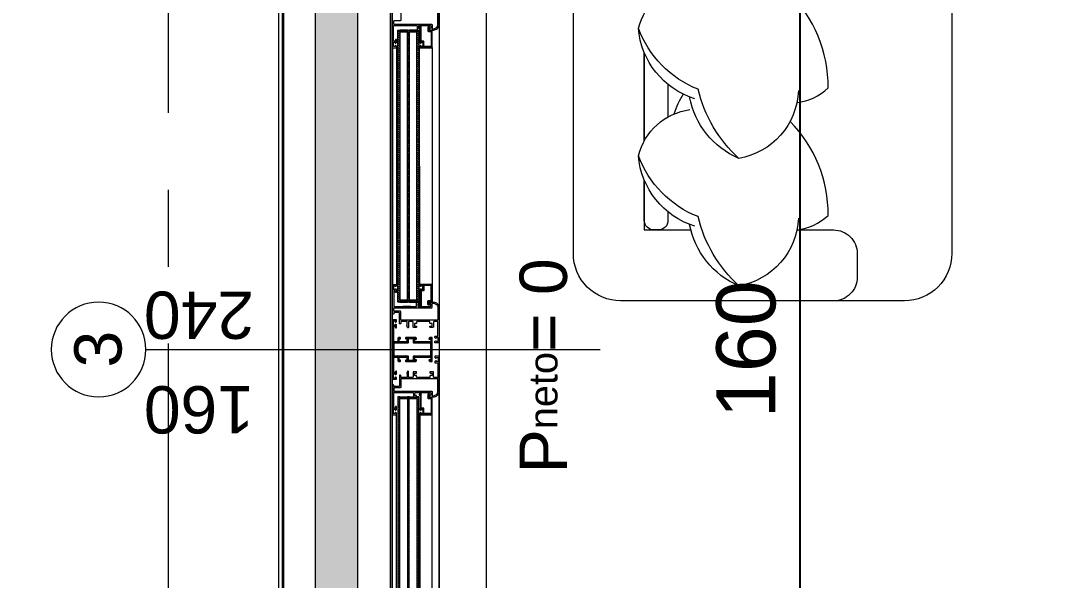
# Model space of a CAD drawing. Header units: centimetres. Extents: x 111832 to 117233, y -55119 to -48329.
# Drawn here: x 113893.1 to 114113, y -53031.1 to -52912.9 of the extents above; entities that cross this region are included whole.
import ezdxf

# ---------------------------------------------------------------- set-up
doc = ezdxf.new("R2010")
doc.units = ezdxf.units.CM
doc.header["$LTSCALE"] = 50
doc.header["$MEASUREMENT"] = 0
doc.linetypes.add('AXES', pattern=[2, 1.25, -0.25, 0.25, -0.25])
doc.linetypes.add('CACHE', pattern=[0.375, 0.25, -0.125])
doc.layers.get('0').update_dxf_attribs({"color": 8})
doc.layers.add('AXES', color=10, linetype='AXES')
doc.layers.add('COTE 50ème', color=1, linetype='Continuous')
for name, color, linetype, lineweight in [('CONSOLE ISOL.', 214, 'Continuous', 15), ('ISOLATION', 252, 'Continuous', 0), ('MACONNERIE COUPE', 7, 'Continuous', 30), ('mobilimi', 8, 'Continuous', 9), ('WD_Corner', 154, 'Continuous', 5), ('WINDOWS', 21, 'Continuous', 5)]:
    doc.layers.add(name, color=color, linetype=linetype, lineweight=lineweight)
doc.styles.add('GENERATED_STYLE_1', font='arial.ttf')
doc.styles.add('RS_TXT_50', font='arial.ttf', dxfattribs={"height": 12.5})
doc.dimstyles.new('RS_50CM_LINEAIRE', dxfattribs={"dimscale": 5, "dimtxt": 12.5, "dimasz": 1.5, "dimexe": 1, "dimexo": 2.5, "dimgap": 1, "dimtad": 1, "dimdec": 1, "dimrnd": 0.5, "dimdsep": 46, "dimtxsty": 'RS_TXT_50', "dimblk1": 'ARCHTICK', "dimblk2": 'ARCHTICK', "dimsah": 1, "dimcen": 2.5, "dimdle": 1, "dimclrt": 4, "dimadec": 0, "dimazin": 2, "dimtfac": 1, "dimtdec": 1, "dimtix": 1, "dimtmove": 2, "dimatfit": 3, "dimfxl": 1, "dimtolj": 1, "dimtzin": 0, "dimarcsym": 0})
pattern_1 = [(135, (-46708.70849, -43842.58123), (-0.08838834765, -0.08838834765), [])]
pattern_2 = [(135, (-46708.9128, -43842.58123), (-0.2209708691, -0.2209708691), [])]

# ---------------------------------------------------------------- blocks, each defined once
blk = doc.blocks.new('A$C7560ca7f')
at = {"layer": 'AXES', "lineweight": 5, "ltscale": 1.3}
blk.add_line((-30, -4150), (-30, -1058.41), dxfattribs=at)
blk = doc.blocks.new('DRITARE POS 3')
at = {"layer": 'WINDOWS'}
h = blk.add_hatch(dxfattribs=at)
h.set_pattern_fill('ANSI31', color=140, scale=2.5, angle=450)
h.set_pattern_definition(pattern_2)
h.paths.add_polyline_path([(-8.71, -70.07), (-8.71, -12.58), (-8.31, -12.58), (-8.31, -70.07)])
h.paths.add_polyline_path([(-6.71, -70.07), (-6.71, -12.58), (-6.31, -12.58), (-6.31, -70.07)])
h.paths.add_polyline_path([(-4.71, -70.07), (-4.71, -12.58), (-4.31, -12.58), (-4.31, -70.07)])
at = {"layer": 'WINDOWS', "transparency": 33554559}
h = blk.add_hatch(dxfattribs=at)
h.set_pattern_fill('ANSI31', color=140, angle=450)
h.set_pattern_definition([(135, (-46708.90849, -43825.58123), (-0.08838834765, -0.08838834765), [])])
h.paths.add_polyline_path([(-6.71, -12.58), (-8.31, -12.58), (-8.31, -12.98), (-6.71, -12.98)])
h.paths.add_polyline_path([(-4.71, -12.58), (-6.31, -12.58), (-6.31, -12.98), (-4.71, -12.98)])
h.paths.add_polyline_path([(-6.71, -69.67), (-8.31, -69.67), (-8.31, -70.07), (-6.71, -70.07)])
h.paths.add_polyline_path([(-4.71, -69.67), (-6.31, -69.67), (-6.31, -70.07), (-4.71, -70.07)])
h = blk.add_hatch(dxfattribs=at)
h.set_pattern_fill('ANSI31', color=256, angle=450)
h.set_pattern_definition([(135, (-46708.71279, -43842.46996), (-0.08838834765, -0.08838834765), [])])
h.paths.add_polyline_path([(-1.74, -12.58), (-1.74, -12.64), (-2.09, -12.64, -0.414214), (-2.15, -12.58), (-2.15, -12.21, -0.247394), (-2.13, -12.16, 1.657435), (-2.37, -12.03), (-2.37, -12.77, 0.414214), (-2.28, -12.86), (-1.81, -12.86, -0.414214), (-1.72, -12.95), (-1.72, -16, -0.414214), (-1.81, -16.09), (-3.16, -16.09, -0.414214), (-3.22, -16.03), (-3.22, -15.03, 0.414214), (-3.31, -14.93), (-3.76, -14.93, -0.414214), (-3.82, -14.88), (-3.82, -11.74, 0.737396), (-3.99, -11.69), (-4.23, -12.04, 0.603122), (-4.15, -12.19), (-4.08, -12.19, -0.414214), (-4.02, -12.25), (-4.02, -14.93), (-4.06, -14.93, 0.414214), (-4.12, -14.99), (-4.12, -15.19, 0.250765), (-4.09, -15.24), (-3.92, -15.37, 0.599022), (-3.84, -15.33), (-3.84, -15.25, -0.414214), (-3.78, -15.19), (-3.52, -15.19, -0.414214), (-3.46, -15.25), (-3.46, -16, -0.414214), (-3.52, -16.05), (-3.78, -16.05, -0.414214), (-3.84, -16), (-3.84, -15.92, 0.599022), (-3.92, -15.88), (-4.09, -16.01, 0.250765), (-4.12, -16.05), (-4.12, -16.26, 0.414214), (-4.06, -16.31), (-1.55, -16.31, 0.414214), (-1.5, -16.26), (-1.5, -12.64), (-1.5, -12.58)])
h = blk.add_hatch(dxfattribs=at)
h.set_pattern_fill('ANSI31', color=256, angle=450)
h.set_pattern_definition(pattern_1)
h.paths.add_polyline_path([(-1.49, -66.39, 0.414214), (-1.55, -66.33), (-4.06, -66.33, 0.414214), (-4.11, -66.39), (-4.11, -66.59, 0.250765), (-4.09, -66.64), (-3.92, -66.77, 0.599022), (-3.83, -66.72), (-3.83, -66.65, -0.414214), (-3.78, -66.59), (-3.51, -66.59, -0.414214), (-3.46, -66.65), (-3.46, -67.39, -0.414214), (-3.51, -67.45), (-3.78, -67.45, -0.414214), (-3.83, -67.39), (-3.83, -67.32, 0.599022), (-3.92, -67.27), (-4.09, -67.4, 0.250765), (-4.11, -67.45), (-4.11, -67.66, 0.414214), (-4.06, -67.71), (-4.02, -67.71), (-4.02, -70.4, -0.414214), (-4.07, -70.46), (-4.15, -70.46, 0.603122), (-4.23, -70.6), (-3.98, -70.96, 0.737396), (-3.81, -70.9), (-3.81, -67.77, -0.414214), (-3.76, -67.71), (-3.31, -67.71, 0.414214), (-3.22, -67.62), (-3.22, -66.61, -0.414214), (-3.16, -66.55), (-1.81, -66.55, -0.414214), (-1.72, -66.65), (-1.72, -69.69, -0.414214), (-1.81, -69.78), (-2.28, -69.78, 0.414214), (-2.37, -69.88), (-2.37, -70.61, 1.657435), (-2.12, -70.48, -0.247394), (-2.15, -70.44), (-2.15, -70.06, -0.414214), (-2.09, -70.01), (-1.74, -70.01), (-1.74, -70.06), (-1.49, -70.06), (-1.49, -70.01)])
at = {"layer": 'WINDOWS'}
h = blk.add_hatch(dxfattribs=at)
h.set_pattern_fill('ANSI31', color=256, angle=450)
h.set_pattern_definition(pattern_1)
h.paths.add_polyline_path([(-9.61, -75.28, -0.414214), (-9.56, -75.22), (-9.26, -75.22, -0.414214), (-9.2, -75.28), (-9.2, -75.49, 1), (-9, -75.49), (-9, -74.96, 0.250765), (-9.02, -74.91), (-9.19, -74.8, 0.599022), (-9.28, -74.85), (-9.28, -74.92, -0.414214), (-9.33, -74.98), (-9.59, -74.98, -0.414214), (-9.65, -74.92), (-9.65, -74.14, -0.414214), (-9.59, -74.08), (-9.33, -74.08, -0.414214), (-9.28, -74.14), (-9.28, -74.25, 0.599022), (-9.19, -74.3), (-9.02, -74.18, 0.250765), (-9, -74.14), (-9, -73.9, 0.414214), (-9.05, -73.84), (-9.84, -73.84, 0.414214), (-9.89, -73.9), (-9.89, -80.11), (-9.89, -86.33, 0.414214), (-9.84, -86.38), (-9.05, -86.38, 0.414214), (-9, -86.33), (-9, -86.08, 0.250765), (-9.02, -86.04), (-9.19, -85.93, 0.599022), (-9.28, -85.97), (-9.28, -86.08, -0.414214), (-9.33, -86.14), (-9.59, -86.14, -0.414214), (-9.65, -86.08), (-9.65, -85.3, -0.414214), (-9.59, -85.24), (-9.33, -85.24, -0.414214), (-9.28, -85.3), (-9.28, -85.38, 0.599022), (-9.19, -85.42), (-9.02, -85.31, 0.250765), (-9, -85.26), (-9, -84.73, 1), (-9.2, -84.73), (-9.2, -84.95, -0.414214), (-9.26, -85), (-9.56, -85, -0.414214), (-9.61, -84.95), (-9.61, -81.77, -0.414214), (-9.56, -81.72), (-8.83, -81.72, -0.414214), (-8.74, -81.81), (-8.74, -82.46, 0.414214), (-8.55, -82.65), (-8.29, -82.65, 0.198912), (-8.25, -82.63), (-8.19, -82.57, 0.198912), (-8.18, -82.53), (-8.18, -82.43, 0.414214), (-8.23, -82.37), (-8.4, -82.37, -0.414214), (-8.46, -82.31), (-8.46, -81.81, -0.414214), (-8.36, -81.72), (-6.91, -81.72, -0.414214), (-6.81, -81.81), (-6.81, -82.31, -0.414214), (-6.87, -82.37), (-7.04, -82.37, 0.414214), (-7.09, -82.43), (-7.09, -82.53, 0.198912), (-7.08, -82.57), (-7.02, -82.63, 0.198912), (-6.98, -82.65), (-4.97, -82.65, 0.198912), (-4.93, -82.63), (-4.78, -82.48, 0.198912), (-4.76, -82.44), (-4.76, -82.37, 0.414214), (-4.82, -82.31), (-5, -82.31, -0.340481), (-5.13, -82.22), (-5.13, -81.81, -0.414214), (-5.04, -81.72), (-1.87, -81.72, -0.414214), (-1.77, -81.81), (-1.77, -82.22, -0.414214), (-1.87, -82.31), (-2.09, -82.31, 0.414214), (-2.15, -82.37), (-2.15, -82.44, 0.198912), (-2.13, -82.48), (-1.98, -82.63, 0.198912), (-1.94, -82.65), (-1.55, -82.65, 0.414214), (-1.49, -82.59), (-1.49, -80.11), (-1.49, -77.63, 0.414214), (-1.55, -77.57), (-1.94, -77.57, 0.198912), (-1.98, -77.59), (-2.13, -77.74, 0.198912), (-2.15, -77.78), (-2.15, -77.85, 0.414214), (-2.09, -77.91), (-1.87, -77.91, -0.414214), (-1.77, -78), (-1.77, -78.41, -0.414214), (-1.87, -78.51), (-5.04, -78.51, -0.414214), (-5.13, -78.41), (-5.13, -78, -0.340481), (-5, -77.91), (-4.82, -77.91, 0.414214), (-4.76, -77.85), (-4.76, -77.78, 0.198912), (-4.78, -77.74), (-4.93, -77.59, 0.198912), (-4.97, -77.57), (-6.98, -77.57, 0.198912), (-7.02, -77.59), (-7.08, -77.65, 0.198912), (-7.09, -77.69), (-7.09, -77.8, 0.414214), (-7.04, -77.85), (-6.87, -77.85, -0.414214), (-6.81, -77.91), (-6.81, -78.41, -0.414214), (-6.91, -78.51), (-8.36, -78.51, -0.414214), (-8.46, -78.41), (-8.46, -77.91, -0.414214), (-8.4, -77.85), (-8.23, -77.85, 0.414214), (-8.18, -77.8), (-8.18, -77.69, 0.198912), (-8.19, -77.65), (-8.25, -77.59, 0.198912), (-8.29, -77.57), (-8.55, -77.57, 0.414214), (-8.74, -77.76), (-8.74, -78.41, -0.414214), (-8.83, -78.51), (-9.56, -78.51, -0.414214), (-9.61, -78.45)])
h.paths.add_polyline_path([(-9.56, -78.79), (-6.63, -78.79), (-6.53, -78.69), (-6.53, -77.95), (-6.44, -77.85), (-5.51, -77.85), (-5.41, -77.95), (-5.41, -78.69), (-5.32, -78.79), (-1.83, -78.79), (-1.77, -78.84), (-1.77, -80.11), (-1.77, -81.38), (-1.83, -81.44), (-5.32, -81.44), (-5.41, -81.53), (-5.41, -82.28), (-5.51, -82.37), (-6.44, -82.37), (-6.53, -82.28), (-6.53, -81.53), (-6.63, -81.44), (-9.56, -81.44), (-9.61, -81.38), (-9.61, -80.11), (-9.61, -78.84)], flags=16)
h = blk.add_hatch(dxfattribs=at)
h.set_pattern_fill('ANSI31', color=140, scale=2.5, angle=450)
h.set_pattern_definition(pattern_2)
h.paths.add_polyline_path([(-8.71, -90.15), (-8.71, -147.54), (-8.31, -147.54), (-8.31, -90.15)])
h.paths.add_polyline_path([(-6.71, -90.15), (-6.71, -147.54), (-6.31, -147.54), (-6.31, -90.15)])
h.paths.add_polyline_path([(-4.71, -90.15), (-4.71, -147.53), (-4.31, -147.53), (-4.31, -90.15)])
at = {"layer": 'WINDOWS', "transparency": 33554559}
h = blk.add_hatch(dxfattribs=at)
h.set_pattern_fill('ANSI31', color=140, angle=450)
h.set_pattern_definition([(135, (-46708.90849, -43859.58123), (-0.08838834765, -0.08838834765), [])])
h.paths.add_polyline_path([(-6.71, -147.54), (-8.31, -147.54), (-8.31, -147.14), (-6.71, -147.14)])
h.paths.add_polyline_path([(-4.71, -147.54), (-6.31, -147.54), (-6.31, -147.14), (-4.71, -147.14)])
h.paths.add_polyline_path([(-6.71, -90.55), (-8.31, -90.55), (-8.31, -90.15), (-6.71, -90.15)])
h.paths.add_polyline_path([(-4.71, -90.55), (-6.31, -90.55), (-6.31, -90.15), (-4.71, -90.15)])
h = blk.add_hatch(dxfattribs=at)
h.set_pattern_fill('ANSI31', color=256, angle=450)
h.set_pattern_definition(pattern_1)
h.paths.add_polyline_path([(-1.49, -90.21), (-1.49, -90.16), (-1.74, -90.16), (-1.74, -90.21), (-2.09, -90.21, -0.414214), (-2.15, -90.16), (-2.15, -89.79, -0.247394), (-2.12, -89.74, 1.657435), (-2.37, -89.61), (-2.37, -90.35, 0.414214), (-2.28, -90.44), (-1.81, -90.44, -0.414214), (-1.72, -90.53), (-1.72, -93.57, -0.414214), (-1.81, -93.67), (-3.16, -93.67, -0.414214), (-3.22, -93.61), (-3.22, -92.6, 0.414214), (-3.31, -92.51), (-3.76, -92.51, -0.414214), (-3.81, -92.45), (-3.81, -89.32, 0.737396), (-3.98, -89.27), (-4.23, -89.62, 0.603122), (-4.15, -89.77), (-4.07, -89.77, -0.414214), (-4.02, -89.82), (-4.02, -92.51), (-4.06, -92.51, 0.414214), (-4.11, -92.57), (-4.11, -92.77, 0.250765), (-4.09, -92.82), (-3.92, -92.95, 0.599022), (-3.83, -92.9), (-3.83, -92.83, -0.414214), (-3.78, -92.77), (-3.51, -92.77, -0.414214), (-3.46, -92.83), (-3.46, -93.57, -0.414214), (-3.51, -93.63), (-3.78, -93.63, -0.414214), (-3.83, -93.57), (-3.83, -93.5, 0.599022), (-3.92, -93.45), (-4.09, -93.58, 0.250765), (-4.11, -93.63), (-4.11, -93.84, 0.414214), (-4.06, -93.89), (-1.55, -93.89, 0.414214), (-1.49, -93.84)])
at = {"layer": 'WINDOWS', "color": 165, "linetype": 'CACHE'}
blk.add_line((-32.9, -160.11), (-32.9, 0), dxfattribs=at)
at = {"layer": 'WINDOWS'}
for p, q in [((-0.01, -11.48), (0, -71.24)), ((-9.89, -16.28), (-9.89, -66.39)), ((-9, -16.26), (-9, -66.39)), ((-4.11, -66.39), (-4.12, -16.26)), ((-1.5, -16.26), (-1.49, -66.39)), ((-5.98, -71), (-7.66, -71)), ((-0.01, -148.63), (0, -88.98)), ((-9.89, -143.83), (-9.89, -93.83)), ((-9, -143.85), (-9, -93.83)), ((-4.11, -93.84), (-4.12, -143.85)), ((-1.5, -143.85), (-1.49, -93.84))]:
    blk.add_line(p, q, dxfattribs=at)
at = {"layer": 'WINDOWS', "color": 165}
blk.add_line((-61.99, -80.11), (34.01, -80.11), dxfattribs=at)
for points in [[(-9.9, 0), (-9.9, -160.11), (-33.9, -160.11), (-33.9, 0)], [(-10.3, -159.71), (-10.3, -0.4), (-9.9, 0), (-9.9, -160.11)], [(0, 0), (0, -160.11), (10, -160.11), (10, 0)]]:
    blk.add_lwpolyline(points, close=True, dxfattribs=at)
at = {"layer": 'WINDOWS'}
for points in [[(-9.9, -160.11), (-9.9, 0), (0, 0), (0, -160.11)], [(-1.77, -80.11), (-1.77, -78.84), (-1.83, -78.79), (-5.32, -78.79), (-5.41, -78.69), (-5.41, -77.95), (-5.51, -77.85), (-6.44, -77.85), (-6.53, -77.95), (-6.53, -78.69), (-6.63, -78.79), (-9.56, -78.79), (-9.61, -78.84), (-9.61, -80.11), (-9.61, -81.38), (-9.56, -81.44), (-6.63, -81.44), (-6.53, -81.53), (-6.53, -82.28), (-6.44, -82.37), (-5.51, -82.37), (-5.41, -82.28), (-5.41, -81.53), (-5.32, -81.44), (-1.83, -81.44), (-1.77, -81.38)]]:
    blk.add_lwpolyline(points, close=True, dxfattribs=at)
blk.add_lwpolyline([(-9.9, -10.08), (-9.9, -16.26, 0.414214), (-9.84, -16.31), (-9.06, -16.31, 0.414214), (-9, -16.26), (-9, -16.05, 0.250765), (-9.03, -16.01), (-9.19, -15.88, 0.599022), (-9.28, -15.92), (-9.28, -16.02, -0.414214), (-9.34, -16.07), (-9.6, -16.07, -0.414214), (-9.65, -16.02), (-9.65, -15.23, -0.414214), (-9.6, -15.18), (-9.34, -15.18, -0.414214), (-9.28, -15.23), (-9.28, -15.33, 0.599022), (-9.19, -15.37), (-9.03, -15.24, 0.250765), (-9, -15.19), (-9, -14.62, 0.414214), (-9.06, -14.56), (-9.15, -14.56, 0.414214), (-9.21, -14.62), (-9.21, -14.88, -0.414214), (-9.26, -14.93), (-9.56, -14.93, -0.414214), (-9.62, -14.88), (-9.62, -11.7, -0.414214), (-9.56, -11.65), (-4.73, -11.65, -0.414214), (-4.68, -11.7), (-4.68, -12.53, 0.414214), (-4.62, -12.58), (-4.23, -12.58, 0.198912), (-4.19, -12.56), (-4.04, -12.41, 0.198912), (-4.02, -12.37), (-4.02, -12.3, 0.414214), (-4.08, -12.25), (-4.3, -12.25, -0.414214), (-4.4, -12.15), (-4.4, -11.74, -0.414214), (-4.3, -11.65), (-1.87, -11.65, -0.414214), (-1.78, -11.74), (-1.78, -12.15, -0.414214), (-1.87, -12.25), (-2.09, -12.25, 0.414214), (-2.15, -12.3), (-2.15, -12.37, 0.198912), (-2.13, -12.41), (-1.98, -12.56, 0.198912), (-1.94, -12.58), (-1.22, -12.58, 0.414214), (0, -11.37), (0, -4.01, 0.414214)], format="xyb", dxfattribs=at)
for points in [[(-1.5, -12.21, 0.414214), (-1.4, -12.3), (-1.18, -12.3), (-1.18, -12.3, 0.414214), (-0.28, -11.37), (-0.28, -8.77, 0.414214), (-0.34, -8.72), (-8.07, -8.72, 0.414214), (-8.12, -8.77), (-8.12, -10.53, -0.414214), (-8.22, -10.62), (-9.52, -10.62, 0.414214), (-9.62, -10.71), (-9.62, -11.27, 0.414214), (-9.52, -11.37), (-1.59, -11.37, -0.414214), (-1.5, -11.46)], [(-1.74, -12.64), (-2.09, -12.64, -0.414214), (-2.15, -12.58), (-2.15, -12.21, -0.247394), (-2.13, -12.16, 1.657435), (-2.37, -12.03), (-2.37, -12.77, 0.414214), (-2.28, -12.86), (-1.81, -12.86, -0.414214), (-1.72, -12.95), (-1.72, -16, -0.414214), (-1.81, -16.09), (-3.16, -16.09, -0.414214), (-3.22, -16.03), (-3.22, -15.03, 0.414214), (-3.31, -14.93), (-3.76, -14.93, -0.414214), (-3.82, -14.88), (-3.82, -11.74, 0.737396), (-3.99, -11.69), (-4.23, -12.04, 0.603122), (-4.15, -12.19), (-4.08, -12.19, -0.414214), (-4.02, -12.25), (-4.02, -14.93), (-4.06, -14.93, 0.414214), (-4.12, -14.99), (-4.12, -15.19, 0.250765), (-4.09, -15.24), (-3.92, -15.37, 0.599022), (-3.84, -15.33), (-3.84, -15.25, -0.414214), (-3.78, -15.19), (-3.52, -15.19, -0.414214), (-3.46, -15.25), (-3.46, -16, -0.414214), (-3.52, -16.05), (-3.78, -16.05, -0.414214), (-3.84, -16), (-3.84, -15.92, 0.599022), (-3.92, -15.88), (-4.09, -16.01, 0.250765), (-4.12, -16.05), (-4.12, -16.26, 0.414214), (-4.06, -16.31), (-1.55, -16.31, 0.414214), (-1.5, -16.26), (-1.5, -12.64), (-1.5, -12.58), (-1.74, -12.58)], [(0, -78.64, -0.414214), (-0.06, -78.69), (-0.84, -78.69, -0.414214), (-0.9, -78.64), (-0.9, -78.43, -0.250765), (-0.87, -78.38), (-0.7, -78.25, -0.599022), (-0.62, -78.3), (-0.62, -78.39, 0.414214), (-0.56, -78.45), (-0.3, -78.45, 0.414214), (-0.24, -78.39), (-0.24, -77.61, 0.414214), (-0.3, -77.55), (-0.56, -77.55, 0.414214), (-0.62, -77.61), (-0.62, -77.7, -0.599022), (-0.7, -77.75), (-0.87, -77.62, -0.250765), (-0.9, -77.57), (-0.9, -77.37, -0.414214), (-0.84, -77.31), (-0.34, -77.31, 0.414214), (-0.28, -77.26), (-0.28, -74.31, 0.414214), (-0.37, -74.21), (-1.12, -74.21, 0.414214), (-1.21, -74.31), (-1.21, -75.33, -0.414214), (-1.31, -75.43), (-1.87, -75.43, -0.414214), (-1.96, -75.33), (-1.96, -75.2, -0.414214), (-1.9, -75.15), (-1.55, -75.15, 0.414214), (-1.49, -75.09), (-1.49, -74.64, 0.414214), (-1.55, -74.59), (-1.9, -74.59, -0.414214), (-1.96, -74.53), (-1.96, -74.27, 0.414214), (-2.02, -74.21), (-4.7, -74.21, 0.414214), (-4.76, -74.27), (-4.76, -74.53, -0.414214), (-4.82, -74.59), (-5.17, -74.59, 0.414214), (-5.23, -74.64), (-5.23, -75.09, 0.414214), (-5.17, -75.15), (-4.82, -75.15, -0.414214), (-4.76, -75.2), (-4.76, -75.33, -0.414214), (-4.85, -75.43), (-5.41, -75.43, -0.414214), (-5.51, -75.33), (-5.51, -74.31, 0.414214), (-5.6, -74.21), (-6.38, -74.21, 0.414214), (-6.48, -74.31), (-6.48, -75.43, -0.809546), (-6.66, -75.46), (-6.85, -75.04, -0.543142), (-6.79, -74.96, 0.414214), (-6.74, -74.9), (-6.74, -74.31, 0.414214), (-6.83, -74.21), (-8.06, -74.21, 0.414214), (-8.12, -74.27), (-8.12, -74.62, -0.414214), (-8.18, -74.68), (-8.34, -74.68, -0.414214), (-8.4, -74.62), (-8.4, -72.4, 0.414214), (-8.49, -72.31), (-9.56, -72.31, 0.414214), (-9.61, -72.36), (-9.61, -72.57, -0.414214), (-9.67, -72.63), (-9.84, -72.63, -0.414214), (-9.89, -72.57), (-9.89, -66.39, -0.414214), (-9.84, -66.34), (-9.05, -66.34, -0.414214), (-9, -66.39), (-9, -66.6, -0.250765), (-9.02, -66.64), (-9.19, -66.77, -0.599022), (-9.28, -66.73), (-9.28, -66.63, 0.414214), (-9.33, -66.58), (-9.59, -66.58, 0.414214), (-9.65, -66.63), (-9.65, -67.42, 0.414214), (-9.59, -67.47), (-9.33, -67.47, 0.414214), (-9.28, -67.42), (-9.28, -67.32, -0.599022), (-9.19, -67.28), (-9.02, -67.41, -0.250765), (-9, -67.46), (-9, -68.03, -0.414214), (-9.05, -68.09), (-9.15, -68.09, -0.414214), (-9.2, -68.03), (-9.2, -67.77, 0.414214), (-9.26, -67.72), (-9.56, -67.72, 0.414214), (-9.61, -67.77), (-9.61, -70.95, 0.414214), (-9.56, -71), (-4.82, -71, 0.414214), (-4.76, -70.95), (-4.76, -70.12, -0.414214), (-4.71, -70.07), (-4.32, -70.07, -0.198912), (-4.28, -70.09), (-4.13, -70.24, -0.198912), (-4.11, -70.28), (-4.11, -70.35, -0.414214), (-4.17, -70.4), (-4.39, -70.4, 0.414214), (-4.48, -70.5), (-4.48, -70.91, 0.414214), (-4.39, -71), (-1.87, -71, 0.414214), (-1.77, -70.91), (-1.77, -70.5, 0.414214), (-1.87, -70.4), (-2.09, -70.4, -0.414214), (-2.15, -70.35), (-2.15, -70.28, -0.198912), (-2.13, -70.24), (-1.98, -70.09, -0.198912), (-1.94, -70.07), (-1.21, -70.07, -0.414214), (0, -71.28)], [(-1.74, -70.01), (-2.09, -70.01, 0.414214), (-2.15, -70.06), (-2.15, -70.44, 0.247394), (-2.12, -70.48, -1.657435), (-2.37, -70.61), (-2.37, -69.88, -0.414214), (-2.28, -69.78), (-1.81, -69.78, 0.414214), (-1.72, -69.69), (-1.72, -66.65, 0.414214), (-1.81, -66.55), (-3.16, -66.55, 0.414214), (-3.22, -66.61), (-3.22, -67.62, -0.414214), (-3.31, -67.71), (-3.76, -67.71, 0.414214), (-3.81, -67.77), (-3.81, -70.9, -0.737396), (-3.98, -70.96), (-4.23, -70.6, -0.603122), (-4.15, -70.46), (-4.07, -70.46, 0.414214), (-4.02, -70.4), (-4.02, -67.71), (-4.06, -67.71, -0.414214), (-4.11, -67.66), (-4.11, -67.45, -0.250765), (-4.09, -67.4), (-3.92, -67.27, -0.599022), (-3.83, -67.32), (-3.83, -67.39, 0.414214), (-3.78, -67.45), (-3.51, -67.45, 0.414214), (-3.46, -67.39), (-3.46, -66.65, 0.414214), (-3.51, -66.59), (-3.78, -66.59, 0.414214), (-3.83, -66.65), (-3.83, -66.72, -0.599022), (-3.92, -66.77), (-4.09, -66.64, -0.250765), (-4.11, -66.59), (-4.11, -66.39, -0.414214), (-4.06, -66.33), (-1.55, -66.33, -0.414214), (-1.49, -66.39), (-1.49, -70.01), (-1.49, -70.06), (-1.74, -70.06)], [(-1.49, -70.44, -0.414214), (-1.4, -70.35), (-1.18, -70.35), (-1.18, -70.35, -0.414214), (-0.28, -71.28), (-0.28, -73.88, -0.414214), (-0.34, -73.93), (-8.06, -73.93, -0.414214), (-8.12, -73.88), (-8.12, -72.12, 0.414214), (-8.21, -72.03), (-9.52, -72.03, -0.414214), (-9.61, -71.94), (-9.61, -71.38, -0.414214), (-9.52, -71.28), (-1.59, -71.28, 0.414214), (-1.49, -71.19)], [(-1.49, -80.11), (-1.49, -77.63, 0.414214), (-1.55, -77.57), (-1.94, -77.57, 0.198912), (-1.98, -77.59), (-2.13, -77.74, 0.198912), (-2.15, -77.78), (-2.15, -77.85, 0.414214), (-2.09, -77.91), (-1.87, -77.91, -0.414214), (-1.77, -78), (-1.77, -78.41, -0.414214), (-1.87, -78.51), (-5.04, -78.51, -0.414214), (-5.13, -78.41), (-5.13, -78, -0.340481), (-5, -77.91), (-4.82, -77.91, 0.414214), (-4.76, -77.85), (-4.76, -77.78, 0.198912), (-4.78, -77.74), (-4.93, -77.59, 0.198912), (-4.97, -77.57), (-6.98, -77.57, 0.198912), (-7.02, -77.59), (-7.08, -77.65, 0.198912), (-7.09, -77.69), (-7.09, -77.8, 0.414214), (-7.04, -77.85), (-6.87, -77.85, -0.414214), (-6.81, -77.91), (-6.81, -78.41, -0.414214), (-6.91, -78.51), (-8.36, -78.51, -0.414214), (-8.46, -78.41), (-8.46, -77.91, -0.414214), (-8.4, -77.85), (-8.23, -77.85, 0.414214), (-8.18, -77.8), (-8.18, -77.69, 0.198912), (-8.19, -77.65), (-8.25, -77.59, 0.198912), (-8.29, -77.57), (-8.55, -77.57, 0.414214), (-8.74, -77.76), (-8.74, -78.41, -0.414214), (-8.83, -78.51), (-9.56, -78.51, -0.414214), (-9.61, -78.45), (-9.61, -75.28, -0.414214), (-9.56, -75.22), (-9.26, -75.22, -0.414214), (-9.2, -75.28), (-9.2, -75.49, 1), (-9, -75.49), (-9, -74.96, 0.250765), (-9.02, -74.91), (-9.19, -74.8, 0.599022), (-9.28, -74.85), (-9.28, -74.92, -0.414214), (-9.33, -74.98), (-9.59, -74.98, -0.414214), (-9.65, -74.92), (-9.65, -74.14, -0.414214), (-9.59, -74.08), (-9.33, -74.08, -0.414214), (-9.28, -74.14), (-9.28, -74.25, 0.599022), (-9.19, -74.3), (-9.02, -74.18, 0.250765), (-9, -74.14), (-9, -73.9, 0.414214), (-9.05, -73.84), (-9.84, -73.84, 0.414214), (-9.89, -73.9), (-9.89, -80.11), (-9.89, -86.33, 0.414214), (-9.84, -86.38), (-9.05, -86.38, 0.414214), (-9, -86.33), (-9, -86.08, 0.250765), (-9.02, -86.04), (-9.19, -85.93, 0.599022), (-9.28, -85.97), (-9.28, -86.08, -0.414214), (-9.33, -86.14), (-9.59, -86.14, -0.414214), (-9.65, -86.08), (-9.65, -85.3, -0.414214), (-9.59, -85.24), (-9.33, -85.24, -0.414214), (-9.28, -85.3), (-9.28, -85.38, 0.599022), (-9.19, -85.42), (-9.02, -85.31, 0.250765), (-9, -85.26), (-9, -84.73, 1), (-9.2, -84.73), (-9.2, -84.95, -0.414214), (-9.26, -85), (-9.56, -85, -0.414214), (-9.61, -84.95), (-9.61, -81.77, -0.414214), (-9.56, -81.72), (-8.83, -81.72, -0.414214), (-8.74, -81.81), (-8.74, -82.46, 0.414214), (-8.55, -82.65), (-8.29, -82.65, 0.198912), (-8.25, -82.63), (-8.19, -82.57, 0.198912), (-8.18, -82.53), (-8.18, -82.43, 0.414214), (-8.23, -82.37), (-8.4, -82.37, -0.414214), (-8.46, -82.31), (-8.46, -81.81, -0.414214), (-8.36, -81.72), (-6.91, -81.72, -0.414214), (-6.81, -81.81), (-6.81, -82.31, -0.414214), (-6.87, -82.37), (-7.04, -82.37, 0.414214), (-7.09, -82.43), (-7.09, -82.53, 0.198912), (-7.08, -82.57), (-7.02, -82.63, 0.198912), (-6.98, -82.65), (-4.97, -82.65, 0.198912), (-4.93, -82.63), (-4.78, -82.48, 0.198912), (-4.76, -82.44), (-4.76, -82.37, 0.414214), (-4.82, -82.31), (-5, -82.31, -0.340481), (-5.13, -82.22), (-5.13, -81.81, -0.414214), (-5.04, -81.72), (-1.87, -81.72, -0.414214), (-1.77, -81.81), (-1.77, -82.22, -0.414214), (-1.87, -82.31), (-2.09, -82.31, 0.414214), (-2.15, -82.37), (-2.15, -82.44, 0.198912), (-2.13, -82.48), (-1.98, -82.63, 0.198912), (-1.94, -82.65), (-1.55, -82.65, 0.414214), (-1.49, -82.59)], [(0, -81.59, 0.414214), (-0.06, -81.53), (-0.84, -81.53, 0.414214), (-0.9, -81.59), (-0.9, -81.79, 0.250765), (-0.87, -81.84), (-0.7, -81.97, 0.599022), (-0.62, -81.92), (-0.62, -81.83, -0.414214), (-0.56, -81.77), (-0.3, -81.77, -0.414214), (-0.24, -81.83), (-0.24, -82.61, -0.414214), (-0.3, -82.67), (-0.56, -82.67, -0.414214), (-0.62, -82.61), (-0.62, -82.52, 0.599022), (-0.7, -82.47), (-0.87, -82.6, 0.250765), (-0.9, -82.65), (-0.9, -82.86, 0.414214), (-0.84, -82.91), (-0.34, -82.91, -0.414214), (-0.28, -82.97), (-0.28, -85.92, -0.414214), (-0.37, -86.01), (-1.12, -86.01, -0.414214), (-1.21, -85.92), (-1.21, -84.89, 0.414214), (-1.31, -84.8), (-1.87, -84.8, 0.414214), (-1.96, -84.89), (-1.96, -85.02, 0.414214), (-1.9, -85.08), (-1.55, -85.08, -0.414214), (-1.49, -85.13), (-1.49, -85.58, -0.414214), (-1.55, -85.64), (-1.9, -85.64, 0.414214), (-1.96, -85.69), (-1.96, -85.95, -0.414214), (-2.02, -86.01), (-4.7, -86.01, -0.414214), (-4.76, -85.95), (-4.76, -85.69, 0.414214), (-4.82, -85.64), (-5.17, -85.64, -0.414214), (-5.23, -85.58), (-5.23, -85.13, -0.414214), (-5.17, -85.08), (-4.82, -85.08, 0.414214), (-4.76, -85.02), (-4.76, -84.89, 0.414214), (-4.85, -84.8), (-5.41, -84.8, 0.414214), (-5.51, -84.89), (-5.51, -85.92, -0.414214), (-5.6, -86.01), (-6.38, -86.01, -0.414214), (-6.48, -85.92), (-6.48, -84.8, 0.809546), (-6.66, -84.76), (-6.85, -85.18, 0.543142), (-6.79, -85.26, -0.414214), (-6.74, -85.32), (-6.74, -85.92, -0.414214), (-6.83, -86.01), (-8.06, -86.01, -0.414214), (-8.12, -85.95), (-8.12, -85.6, 0.414214), (-8.18, -85.54), (-8.34, -85.54, 0.414214), (-8.4, -85.6), (-8.4, -87.82, -0.414214), (-8.49, -87.91), (-9.56, -87.91, -0.414214), (-9.61, -87.86), (-9.61, -87.65, 0.414214), (-9.67, -87.6), (-9.84, -87.6, 0.414214), (-9.89, -87.65), (-9.89, -93.83, 0.414214), (-9.84, -93.89), (-9.05, -93.89, 0.414214), (-9, -93.83), (-9, -93.63, 0.250765), (-9.02, -93.58), (-9.19, -93.45, 0.599022), (-9.28, -93.5), (-9.28, -93.59, -0.414214), (-9.33, -93.64), (-9.59, -93.64, -0.414214), (-9.65, -93.59), (-9.65, -92.8, -0.414214), (-9.59, -92.75), (-9.33, -92.75, -0.414214), (-9.28, -92.8), (-9.28, -92.9, 0.599022), (-9.19, -92.94), (-9.02, -92.81, 0.250765), (-9, -92.77), (-9, -92.19, 0.414214), (-9.05, -92.13), (-9.15, -92.13, 0.414214), (-9.2, -92.19), (-9.2, -92.45, -0.414214), (-9.26, -92.51), (-9.56, -92.51, -0.414214), (-9.61, -92.45), (-9.61, -89.28, -0.414214), (-9.56, -89.22), (-5.47, -89.22, -0.414214), (-5.41, -89.28), (-5.41, -90.1, 0.414214), (-5.36, -90.15), (-4.97, -90.15, 0.198912), (-4.93, -90.14), (-4.78, -89.98, 0.198912), (-4.76, -89.94), (-4.76, -89.87, 0.414214), (-4.82, -89.82), (-5.04, -89.82, -0.414214), (-5.13, -89.72), (-5.13, -89.31, -0.414214), (-5.04, -89.22), (-1.87, -89.22, -0.414214), (-1.77, -89.31), (-1.77, -89.72, -0.414214), (-1.87, -89.82), (-2.09, -89.82, 0.414214), (-2.15, -89.87), (-2.15, -89.94, 0.198912), (-2.13, -89.98), (-1.98, -90.14, 0.198912), (-1.94, -90.15), (-1.21, -90.15, 0.414214), (0, -88.94)], [(-1.49, -89.78, 0.414214), (-1.4, -89.87), (-1.18, -89.87), (-1.18, -89.87, 0.414214), (-0.28, -88.94), (-0.28, -86.35, 0.414214), (-0.34, -86.29), (-8.06, -86.29, 0.414214), (-8.12, -86.35), (-8.12, -88.1, -0.414214), (-8.21, -88.19), (-9.52, -88.19, 0.414214), (-9.61, -88.29), (-9.61, -88.85, 0.414214), (-9.52, -88.94), (-1.59, -88.94, -0.414214), (-1.49, -89.03)], [(-1.74, -90.21), (-2.09, -90.21, -0.414214), (-2.15, -90.16), (-2.15, -89.79, -0.247394), (-2.12, -89.74, 1.657435), (-2.37, -89.61), (-2.37, -90.35, 0.414214), (-2.28, -90.44), (-1.81, -90.44, -0.414214), (-1.72, -90.53), (-1.72, -93.57, -0.414214), (-1.81, -93.67), (-3.16, -93.67, -0.414214), (-3.22, -93.61), (-3.22, -92.6, 0.414214), (-3.31, -92.51), (-3.76, -92.51, -0.414214), (-3.81, -92.45), (-3.81, -89.32, 0.737396), (-3.98, -89.27), (-4.23, -89.62, 0.603122), (-4.15, -89.77), (-4.07, -89.77, -0.414214), (-4.02, -89.82), (-4.02, -92.51), (-4.06, -92.51, 0.414214), (-4.11, -92.57), (-4.11, -92.77, 0.250765), (-4.09, -92.82), (-3.92, -92.95, 0.599022), (-3.83, -92.9), (-3.83, -92.83, -0.414214), (-3.78, -92.77), (-3.51, -92.77, -0.414214), (-3.46, -92.83), (-3.46, -93.57, -0.414214), (-3.51, -93.63), (-3.78, -93.63, -0.414214), (-3.83, -93.57), (-3.83, -93.5, 0.599022), (-3.92, -93.45), (-4.09, -93.58, 0.250765), (-4.11, -93.63), (-4.11, -93.84, 0.414214), (-4.06, -93.89), (-1.55, -93.89, 0.414214), (-1.49, -93.84), (-1.49, -90.21), (-1.49, -90.16), (-1.74, -90.16)]]:
    blk.add_lwpolyline(points, format="xyb", close=True, dxfattribs=at)
at = {"layer": 'WINDOWS', "color": 140}
for points in [[(-8.71, -70.07), (-8.71, -12.58), (-8.31, -12.58), (-8.31, -70.07)], [(-6.71, -12.58), (-8.31, -12.58), (-8.31, -12.98), (-6.71, -12.98)], [(-6.71, -70.07), (-6.71, -12.58), (-6.31, -12.58), (-6.31, -70.07)], [(-4.71, -12.58), (-6.31, -12.58), (-6.31, -12.98), (-4.71, -12.98)], [(-4.71, -70.07), (-4.71, -12.58), (-4.31, -12.58), (-4.31, -70.07)], [(-6.71, -69.67), (-8.31, -69.67), (-8.31, -70.07), (-6.71, -70.07)], [(-4.71, -69.67), (-6.31, -69.67), (-6.31, -70.07), (-4.71, -70.07)], [(-8.71, -90.15), (-8.71, -147.54), (-8.31, -147.54), (-8.31, -90.15)], [(-6.71, -90.55), (-8.31, -90.55), (-8.31, -90.15), (-6.71, -90.15)], [(-6.71, -90.15), (-6.71, -147.54), (-6.31, -147.54), (-6.31, -90.15)], [(-4.71, -90.55), (-6.31, -90.55), (-6.31, -90.15), (-4.71, -90.15)], [(-4.71, -90.15), (-4.71, -147.53), (-4.31, -147.53), (-4.31, -90.15)]]:
    blk.add_lwpolyline(points, close=True, dxfattribs=at)
at = {"layer": 'WINDOWS', "color": 165}
blk.add_lwpolyline([(-71.99, -70.11, 1), (-71.99, -90.11, 1)], format="xyb", close=True, dxfattribs=at)
at = {"layer": 'WINDOWS', "color": 165, "char_height": 10, "attachment_point": 7, "style": 'GENERATED_STYLE_1'}
for s, insert, rotation in [('\\A1;\\pt0;P{\\H0.6x;neto}= 0', (27.15, -106.27), 90), ('\\A1;\\pt0;240{\\H0.66x;\\S^  ;}', (-39.11, -64.94), 180), ('\\A1;\\pt0;3', (-66.99, -83.92), 90), ('\\A1;\\pt0;160{\\H0.66x;\\S^  ;}', (-39.11, -84.94), 180)]:
    blk.add_mtext(s, dxfattribs=dict(at, insert=insert, rotation=rotation))
blk = doc.blocks.new('_ArchTick')
at = {"color": 0, "linetype": 'ByBlock', "const_width": 0.15}
blk.add_lwpolyline([(-0.5, -0.5), (0.5, 0.5)], dxfattribs=at)
blk = doc.blocks.new('*D990')
at = {"layer": 'COTE 50ème', "color": 0, "lineweight": -2, "ltscale": 0.5, "transparency": 16777216}
for p, q in [((114057.85, -53067.36), (114057.85, -52897.25)), ((113996.99, -52902.25), (114062.85, -52902.25)), ((113999.05, -53062.36), (114062.85, -53062.36))]:
    blk.add_line(p, q, dxfattribs=at)
at = {"layer": 'Defpoints', "color": 0, "ltscale": 0.5, "transparency": 16777216}
for p in [(113984.49, -52902.25), (114057.85, -52902.25), (113986.55, -53062.36)]:
    blk.add_point(p, dxfattribs=at)
at = {"layer": 'COTE 50ème', "color": 0, "lineweight": -2, "ltscale": 0.5, "transparency": 16777216, "xscale": 7.5, "yscale": 7.5, "zscale": 7.5}
for p, rotation in [((114057.85, -52902.25), 90), ((114057.85, -53062.36), 270)]:
    blk.add_blockref('_ArchTick', p, dxfattribs=dict(at, rotation=rotation))
at = {"layer": 'COTE 50ème', "color": 4, "ltscale": 0.5, "transparency": 16777216, "insert": (114046.47, -52982.31), "char_height": 12.5, "attachment_point": 5, "rotation": 90, "style": 'RS_TXT_50'}
blk.add_mtext('\\A1;160', dxfattribs=at)

msp = doc.modelspace()

# ---------------------------------------------------------------- hatches: boundary and pattern name
at = {"layer": 'ISOLATION', "transparency": 33554687}
h = msp.add_hatch(dxfattribs=at)
h.set_pattern_fill('INSUL', color=256, scale=10, angle=45)
h.set_pattern_definition([(45, (1225.213, 1325.2256), (-2.65165043, 2.65165043), []), (45, (1224.329, 1326.1095), (-2.65165043, 2.65165043), [1.25, -1.25]), (45, (1223.445, 1326.9934), (-2.65165043, 2.65165043), [1.25, -1.25])])
h.paths.add_polyline_path([(114856.37, -53272.36), (114694.37, -53272.36), (114694.37, -53147.36), (114399.37, -53147.36), (114399.37, -53134.36), (113964.37, -53134.36), (113964.37, -52082.36), (113884.37, -52082.36), (113884.37, -52122.36), (113859.37, -52122.36), (113859.37, -52057.36), (115094.37, -52057.36), (115094.37, -52048.36), (113850.37, -52048.36), (113850.37, -52131.36), (113893.37, -52131.36), (113893.37, -52091.36), (113955.37, -52091.36), (113955.37, -53143.36), (114390.37, -53143.36), (114390.37, -53156.36), (114685.37, -53156.36), (114685.37, -53281.36), (114856.37, -53281.36)])

# ---------------------------------------------------------------- linework, layer by layer
at = {"layer": 'CONSOLE ISOL.', "lineweight": 5, "ltscale": 0.5}
msp.add_lwpolyline([(115954.37, -53134.36), (115224.37, -53134.36), (115224.37, -53272.36), (114694.37, -53272.36), (114694.37, -53134.36), (113964.37, -53134.36), (113964.37, -52057.36), (115954.37, -52057.36)], close=True, dxfattribs=at)
at = {"layer": 'ISOLATION', "ltscale": 0.5}
msp.add_lwpolyline([(114856.37, -53272.36), (114694.37, -53272.36), (114694.37, -53147.36), (114399.37, -53147.36), (114399.37, -53134.36), (113964.37, -53134.36), (113964.37, -52082.36), (113884.37, -52082.36), (113884.37, -52122.36), (113859.37, -52122.36), (113859.37, -52057.36), (115094.37, -52057.36), (115094.37, -52048.36), (113850.37, -52048.36), (113850.37, -52131.36), (113893.37, -52131.36), (113893.37, -52091.36), (113955.37, -52091.36), (113955.37, -53143.36), (114390.37, -53143.36), (114390.37, -53156.36), (114685.37, -53156.36), (114685.37, -53281.36), (114856.37, -53281.36)], close=True, dxfattribs=at)
at = {"layer": 'mobilimi'}
for points in [[(114089.92, -52892.08, -0.414214), (114084.92, -52897.08, -0.414214), (114089.92, -52902.08), (114089.92, -52962.08, -0.414214), (114079.92, -52972.08), (114019.92, -52972.08, -0.414214), (114009.92, -52962.08), (114009.92, -52832.08, -0.414214), (114019.92, -52822.08), (114079.92, -52822.08, -0.414214), (114089.92, -52832.08), (114089.92, -52892.08, -0.414214), (114084.92, -52897.08, -0.414214), (114089.92, -52902.08)], [(114057.18, -52930.15, 0.165541), (114063.78, -52927.06, 0.425989), (114035.14, -52898.98, 0.121523), (114031.19, -52905.65, -7.115464)], [(114035.6, -52929.37, -0.306663), (114023.68, -52914.45, -0.30633), (114034.57, -52904.71, 0.872847)], [(114044.88, -52941.96, -0.14773), (114036.28, -52927.35, -0.213343), (114023.68, -52914.45, -0.178662)], [(114024.92, -52938.24), (114024.92, -52919.63, -0.414214)], [(114029.92, -52926.33), (114029.92, -52933.21, -0.414214)], [(114033.14, -52928.39, 0.071865), (114031.19, -52932.58, -7.115464)], [(114057.48, -52927.63, -0.356772), (114044.88, -52941.96, -0.249542), (114034.49, -52928.98, 9.61688)], [(114035.6, -52956.3, -0.306663), (114023.68, -52941.39, -0.30633), (114034.57, -52931.65, 0.872847)], [(114057.18, -52957.09, 0.165541), (114063.78, -52954, 0.200231), (114055.74, -52934.15, 0.121523)], [(114044.88, -52968.9, -0.14773), (114036.28, -52954.28, -0.213343), (114023.68, -52941.39, -0.178662)], [(114024.92, -52955.08), (114024.92, -52946.56, -0.414214)], [(114024.92, -52946.56), (114024.92, -52957.08), (114034.75, -52957.08, -0.414214)], [(114029.92, -52953.26), (114029.92, -52955.08, -0.414214), (114027.92, -52957.08), (114026.92, -52957.08, -0.414214), (114024.92, -52955.08)], [(114057.48, -52954.57, -0.356772), (114044.88, -52968.9, -0.249542), (114034.49, -52955.91, 9.61688)], [(114057.18, -52957.08), (114064.92, -52957.08, -0.414214), (114069.92, -52962.08), (114069.92, -52967.08, -0.414214), (114064.92, -52972.08)]]:
    msp.add_lwpolyline(points, format="xyb", dxfattribs=at)
msp.add_lwpolyline([(114024.92, -52919.63), (114024.92, -52938.24)], dxfattribs=at)
at = {"layer": 'WD_Corner', "lineweight": 5, "ltscale": 0.5}
for points in [[(113859.37, -52041.36), (113843.37, -52041.36), (113843.37, -52138.36), (113900.37, -52138.36), (113900.37, -52098.36), (113948.37, -52098.36), (113948.37, -53150.36), (114383.37, -53150.36), (114383.37, -53163.36), (114678.37, -53163.36), (114678.37, -53288.36), (114856.37, -53288.36)], [(113859.37, -52041.66), (113843.67, -52041.66), (113843.67, -52138.06), (113900.07, -52138.06), (113900.07, -52098.06), (113948.67, -52098.06), (113948.67, -53150.06), (114383.67, -53150.06), (114383.67, -53163.06), (114678.67, -53163.06), (114678.67, -53288.06), (114856.37, -53288.06)]]:
    msp.add_lwpolyline(points, dxfattribs=at)

# ---------------------------------------------------------------- block references
at = {"lineweight": 5}
msp.add_blockref('DRITARE POS 3', (113981.55, -52902.25), dxfattribs=at)
at = {"layer": 'MACONNERIE COUPE', "lineweight": 5, "ltscale": 0.5}
msp.add_blockref('A$C7560ca7f', (113954.37, -50862.36), dxfattribs=at)

# ---------------------------------------------------------------- dimensions: what is measured, and where the dimension line sits
at = {"layer": 'COTE 50ème', "ltscale": 0.5}
dim = msp.add_linear_dim(base=(114057.85, -52902.25), p1=(113986.55, -53062.36), p2=(113984.49, -52902.25), angle=90, dimstyle='RS_50CM_LINEAIRE', dxfattribs=at)
dim.commit()
dim.dimension.update_dxf_attribs({"geometry": '*D990', "text_midpoint": (114046.47, -52982.31)})

doc.saveas('drawing.dxf')
